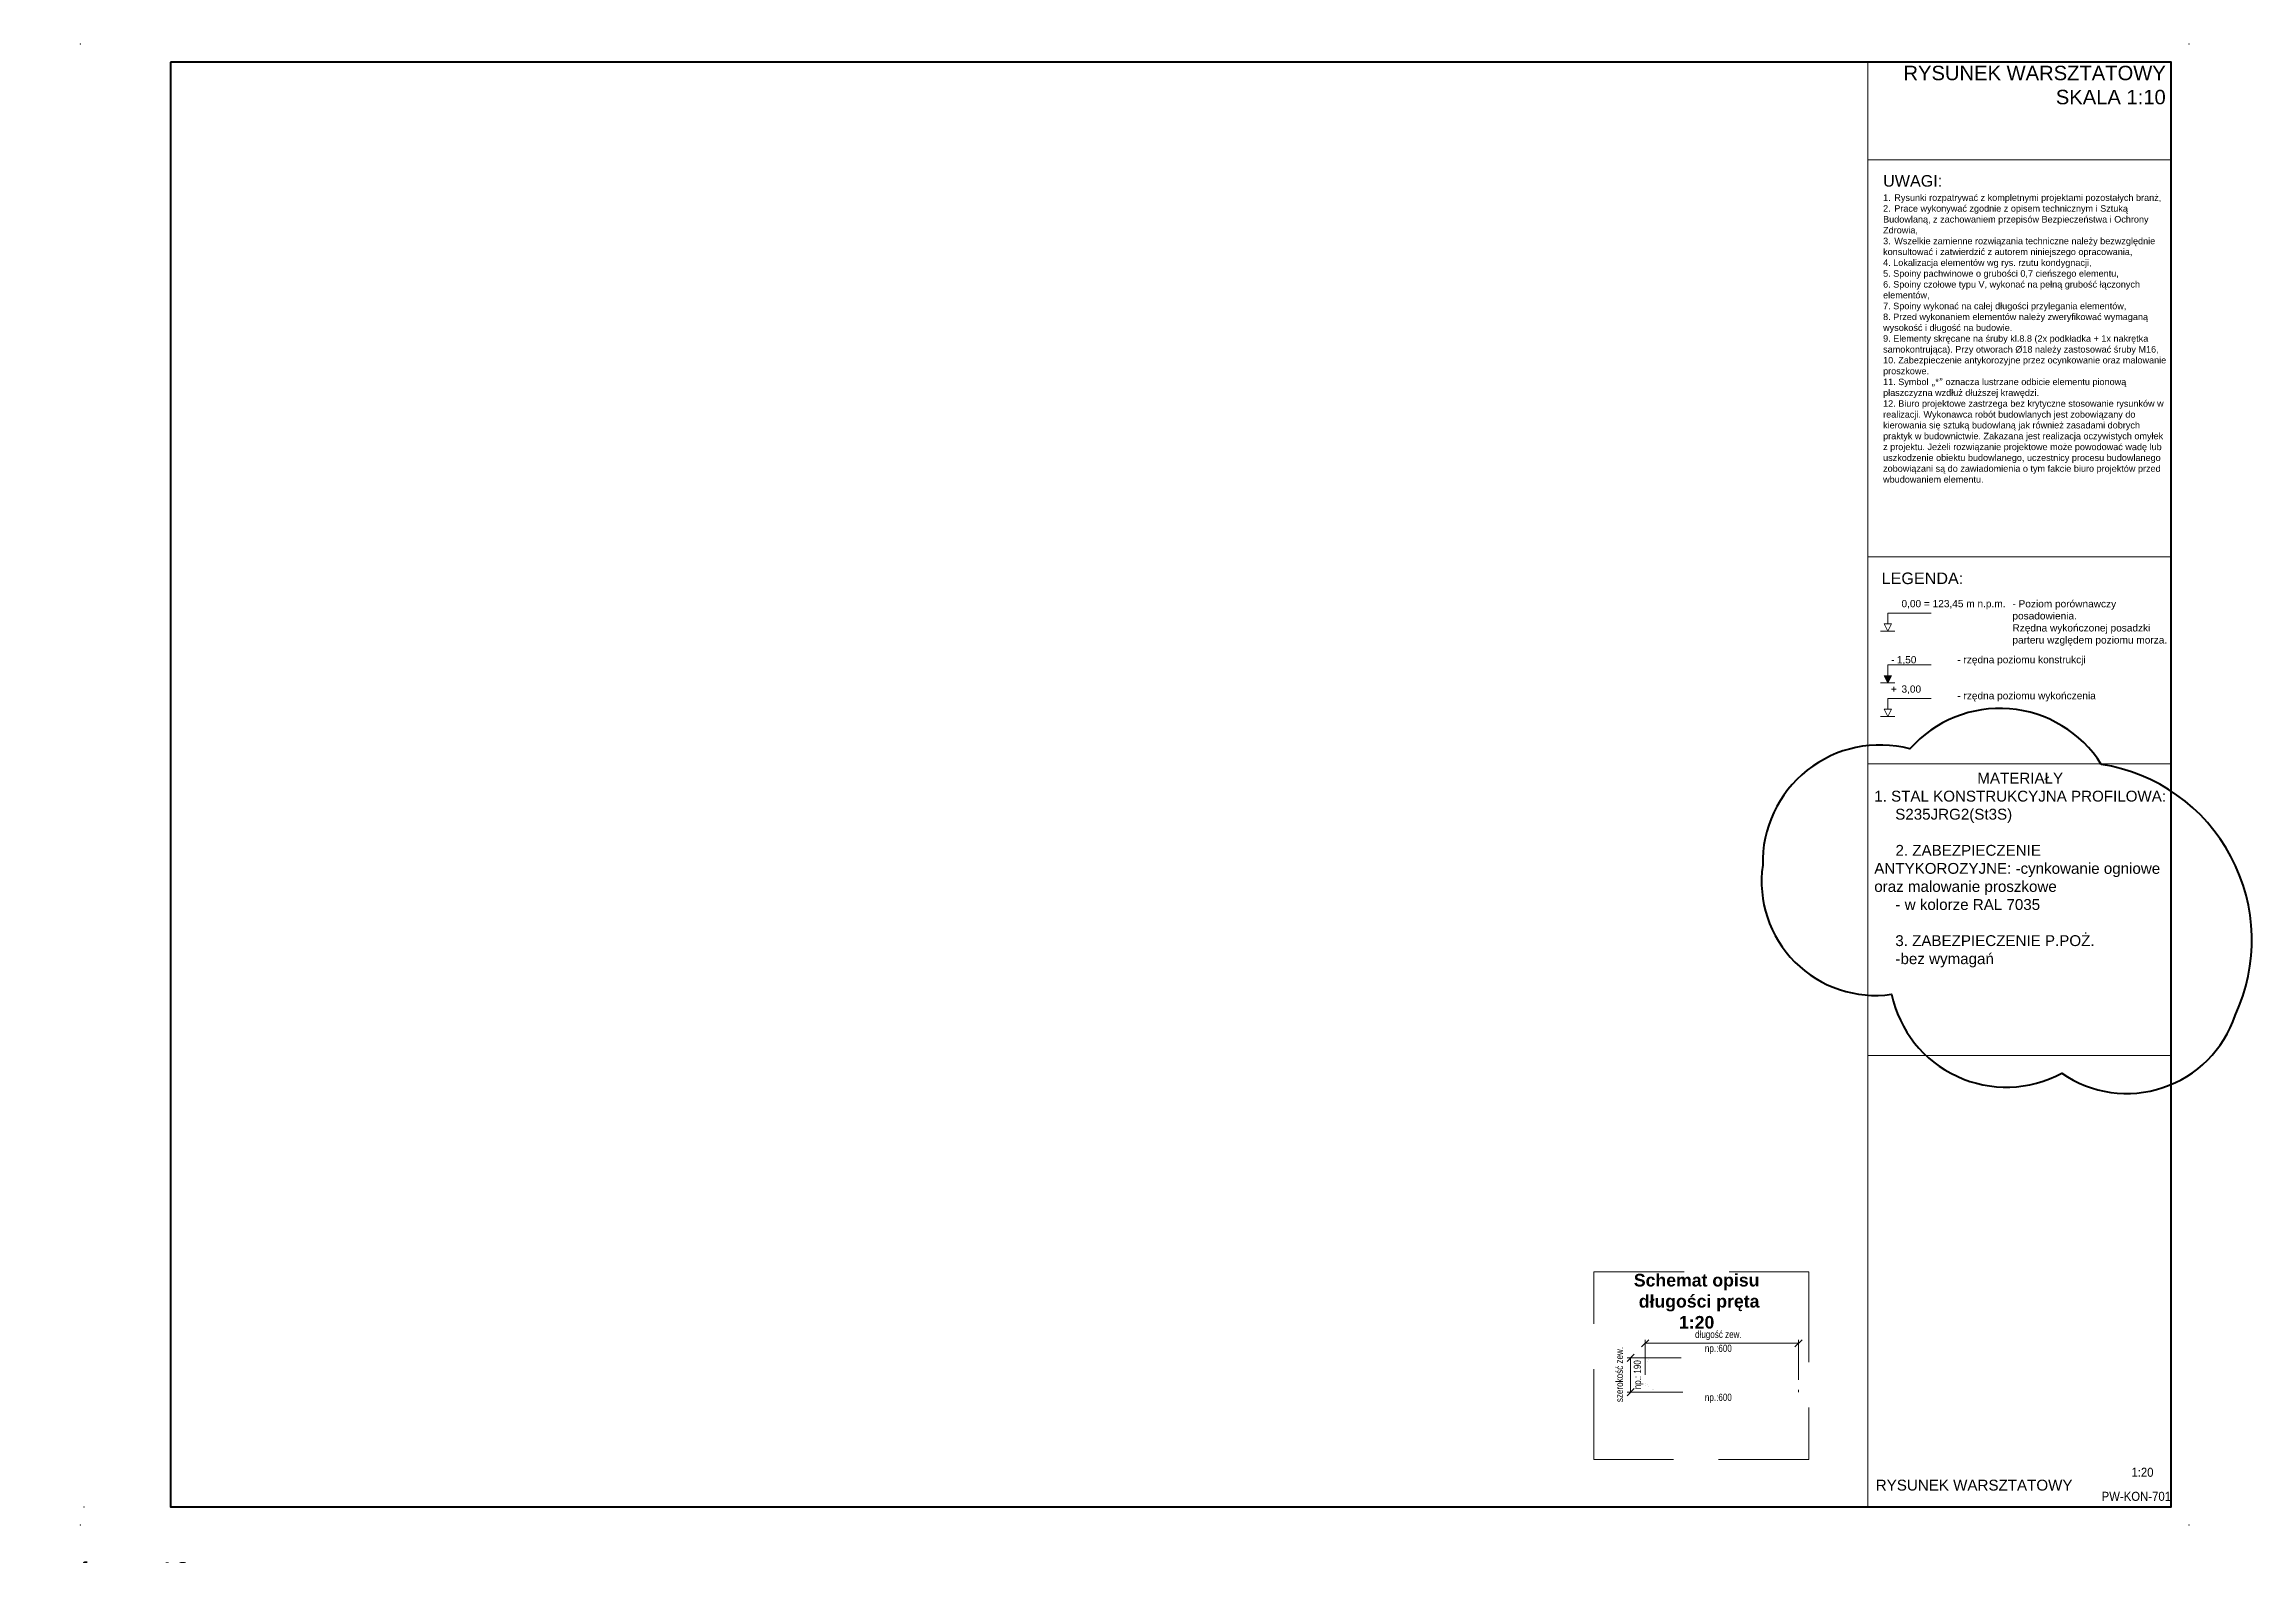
# Model space of a CAD drawing. Header units: millimetres. Extents: x -21220 to 1756793, y -806857 to 86733.
# Drawn here: x 81828 to 87942, y -49689 to -45504 of the extents above; entities that cross this region are included whole.
import ezdxf
from ezdxf.enums import TextEntityAlignment as Align

# ---------------------------------------------------------------- set-up
doc = ezdxf.new("R2010")
doc.units = ezdxf.units.MM
doc.header["$LTSCALE"] = 10
doc.linetypes.add('DASHED', pattern=[0.75, 0.5, -0.25])
doc.layers.get('Defpoints').update_dxf_attribs({"color": 2, "lineweight": 50})
for name, color, linetype, lineweight in [('e-cad_opisy', 2, 'Continuous', 18), ('G-Bloki', 221, 'Continuous', 5), ('G-Cienka', 4, 'Continuous', 9), ('G-Elementy konstrukcyjne', 1, 'Continuous', 40), ('G-Opisy', 2, 'Continuous', 18), ('G-Przerywana', 8, 'DASHED', 15), ('G-Ramka', 5, 'Continuous', 40), ('G-Tabelka', 7, 'Continuous', 5)]:
    doc.layers.add(name, color=color, linetype=linetype, lineweight=lineweight)
doc.styles.add('Arial-GG', font='arial.ttf')
doc.styles.add('DB-1.0', font='arial.ttf')
doc.styles.add('e-cad_1', font='arial.ttf')
doc.styles.get("Standard").update_dxf_attribs({"font": 'arial.ttf'})
doc.dimstyles.new('S-1 do 10-GG', dxfattribs={"dimscale": 10, "dimtxt": 2.2, "dimasz": 2, "dimexe": 1, "dimexo": 2, "dimgap": 0.6, "dimtad": 1, "dimdec": 0, "dimrnd": 1, "dimtxsty": 'Arial-GG', "dimcen": 0, "dimclrd": 256, "dimclre": 256, "dimclrt": 7, "dimadec": 0, "dimazin": 0, "dimtfac": 1, "dimtdec": 0, "dimtix": 1, "dimtmove": 0, "dimatfit": 2, "dimfxl": 1, "dimlwd": 5, "dimlwe": 5, "dimarcsym": 0})

# ---------------------------------------------------------------- blocks, each defined once
blk = doc.blocks.new('*D47')
at = {"layer": 'Defpoints', "color": 0, "ltscale": 2, "transparency": 16777216}
for p in [(-10, 174.94), (584, 0), (584, -53.62)]:
    blk.add_point(p, dxfattribs=at)
at = {"layer": 'Defpoints', "color": 7, "ltscale": 2, "transparency": 16777216, "insert": (135.84, -27.77), "char_height": 33, "attachment_point": 5, "style": 'Arial-GG'}
blk.add_mtext('420 x 594', dxfattribs=at)
blk = doc.blocks.new('*U29')
at = {"layer": 'G-Opisy'}
for p, q in [((-100, 0), (100, 0)), ((-50, 100), (50, 100)), ((0, 250), (600, 250))]:
    blk.add_line(p, q, dxfattribs=at)
at = {"layer": 'G-Opisy', "ltscale": 0.04}
for points in [[(-50, 100), (0, 0), (50, 100)], [(0, 100), (0, 200), (0, 250)]]:
    blk.add_lwpolyline(points, dxfattribs=at)
at = {"layer": 'G-Opisy', "ltscale": 2, "style": 'Arial-GG'}
blk.add_attdef('ZNAK', text='', height=100, dxfattribs=at).set_placement((125, 300), align=Align.BOTTOM_RIGHT)
blk.add_attdef('RZEDNA', text='', height=100, dxfattribs=at).set_placement((190, 300), align=Align.BOTTOM_LEFT)
blk.add_attdef('POLOZENIE', text='', height=100, dxfattribs=at).set_placement((16, 237), align=Align.TOP_LEFT)
blk = doc.blocks.new('*U27')
at = {"layer": 'G-Opisy'}
blk.add_hatch(color=256, dxfattribs=at).paths.add_polyline_path([(-50, 100), (0, 0), (50, 100), (0, 100)])
for p, q in [((-100, 0), (100, 0)), ((-50, 100), (50, 100)), ((0, 250), (600, 250))]:
    blk.add_line(p, q, dxfattribs=at)
at = {"layer": 'G-Opisy', "ltscale": 0.04}
for points in [[(-50, 100), (0, 0), (50, 100)], [(0, 100), (0, 200), (0, 250)]]:
    blk.add_lwpolyline(points, dxfattribs=at)
at = {"layer": 'G-Opisy', "ltscale": 2, "style": 'Arial-GG'}
for tag, p in [('ZNAK', (48, 322)), ('RZEDNA', (125, 322))]:
    blk.add_attdef(tag, text='', height=100, dxfattribs=at).set_placement(p, align=Align.MIDDLE_LEFT)
blk.add_attdef('POLOZENIE', text='', height=100, dxfattribs=at).set_placement((300, 189), align=Align.MIDDLE_CENTER)
blk = doc.blocks.new('*U45')
blk.add_point((1, 5))
at = {"ltscale": 0.8}
blk.add_point((579, 5), dxfattribs=at)
at = {"layer": 'G-Ramka', "color": 5}
blk.add_lwpolyline([(25, 405), (25, 5), (579, 5), (579, 405)], close=True, dxfattribs=at)
at = {"layer": 'G-Tabelka'}
for p in [(0, 410), (584, 410), (0, 0), (584, 0)]:
    blk.add_point(p, dxfattribs=at)
at = {"layer": 'G-Ramka', "color": 2, "insert": (0, -10.31), "char_height": 5, "width": 104.2438, "attachment_point": 1, "style": 'DB-1.0'}
blk.add_mtext('{\\C7;format A2:}', dxfattribs=at)
at = {"layer": 'Defpoints', "ltscale": 2}
dim = blk.add_linear_dim(base=(584, -53.62), p1=(-10, 174.94), p2=(584, 0), dimstyle='S-1 do 10-GG', override={"dimscale": 15, "dimpost": '420 x <>', "dimse1": 1, "dimse2": 1, "dimsd1": 1, "dimsd2": 1}, dxfattribs=at)
dim.commit()
dim.dimension.update_dxf_attribs({"geometry": '*D47', "text_midpoint": (135.84, -53.62), "dimtype": 160})

msp = doc.modelspace()

# ---------------------------------------------------------------- linework, layer by layer
at = {"layer": 'Defpoints'}
msp.add_lwpolyline([(87525, -47498.08, 0.5), (86994.93, -47455.16, 0.5), (86587.26, -47777.57, 0.5), (86944.3, -48134.62, 0.5), (87415.92, -48353.11, 0.5), (87895.54, -48193.24, 0.5)], format="xyb", close=True, dxfattribs=at)
at = {"layer": 'G-Cienka', "ltscale": 2}
for p, q in [((86878.19, -48303.95), (86878.19, -45553.91)), ((86878.19, -46923.29), (87718.19, -46923.29)), ((86878.19, -47496.64), (87718.19, -47496.64)), ((86251.61, -49111), (86271.61, -49091)), ((86261.61, -49188.5), (86261.61, -49091)), ((86676.61, -49111), (86696.61, -49091)), ((86686.61, -49201.9), (86686.61, -49091)), ((86211.61, -49151), (86231.61, -49131)), ((86361.68, -49141), (86211.61, -49141)), ((86221.61, -49141), (86221.61, -49236.19)), ((86261.61, -49101), (86686.61, -49101)), ((86211.61, -49246.19), (86231.61, -49226.19)), ((86366.58, -49236.19), (86211.61, -49236.19)), ((86686.61, -49236), (86686.61, -49230))]:
    msp.add_line(p, q, dxfattribs=at)
for points in [[(86878.19, -45553.91), (87718.19, -45553.91), (87718.19, -45823.91), (86878.19, -45823.91)], [(86878.19, -49553.91), (87718.19, -49553.91), (87718.19, -48303.95), (86878.19, -48303.95)]]:
    msp.add_lwpolyline(points, close=True, dxfattribs=at)
at = {"layer": 'G-Cienka', "ltscale": 2, "const_width": 0.1}
for points in [[(86686.61, -49236), (86288.61, -49236, -0.414214), (86261.61, -49209), (86261.61, -49168, -0.4142131), (86288.61, -49141), (86686.61, -49141)], [(86686.61, -49230), (86288.61, -49230, -0.414214), (86267.61, -49209), (86267.61, -49168, -0.4142131), (86288.61, -49147), (86686.61, -49147)]]:
    msp.add_lwpolyline(points, format="xyb", dxfattribs=at)
at = {"layer": 'G-Przerywana', "ltscale": 50}
msp.add_lwpolyline([(86119.69, -48903.35), (86715.3, -48903.35), (86715.3, -49422.43), (86119.69, -49422.43)], close=True, dxfattribs=at)

# ---------------------------------------------------------------- block references
at = {"layer": 'G-Bloki', "ltscale": 0.8, "xscale": 10, "yscale": 10, "zscale": 10}
msp.add_blockref('*U45', (81928.19, -49603.91), dxfattribs=at)
at = {"layer": 'G-Bloki', "ltscale": 2}
ref = msp.add_blockref('*U29', (86933.7, -47128.99), dxfattribs=dict(at, xscale=0.2, yscale=0.2, zscale=0.2))
ref.add_attrib('RZEDNA', '0,00 = 123,45 m n.p.m.', dxfattribs={"layer": 'G-Opisy', "ltscale": 2, "height": 20, "style": 'Arial-GG'}).set_placement((86971.7, -47068.99), align=Align.BOTTOM_LEFT)
ref = msp.add_blockref('*U27', (86933.7, -47272.64), dxfattribs=dict(at, xscale=0.2, yscale=0.2, zscale=0.2))
ref.add_attrib('ZNAK', '-', dxfattribs={"layer": 'G-Opisy', "ltscale": 2, "height": 20, "style": 'Arial-GG'}).set_placement((86943.31, -47208.28), align=Align.MIDDLE_LEFT)
ref.add_attrib('RZEDNA', '1,50', dxfattribs={"layer": 'G-Opisy', "ltscale": 2, "height": 20, "style": 'Arial-GG'}).set_placement((86958.65, -47208.28), align=Align.MIDDLE_LEFT)
ref = msp.add_blockref('*U29', (86933.7, -47365.52), dxfattribs=dict(at, xscale=0.2, yscale=0.2, zscale=0.2))
ref.add_attrib('ZNAK', '+', dxfattribs={"layer": 'G-Opisy', "ltscale": 2, "height": 20, "style": 'Arial-GG'}).set_placement((86958.7, -47305.52), align=Align.BOTTOM_RIGHT)
ref.add_attrib('RZEDNA', '3,00', dxfattribs={"layer": 'G-Opisy', "ltscale": 2, "height": 20, "style": 'Arial-GG'}).set_placement((86971.7, -47305.52), align=Align.BOTTOM_LEFT)

# ---------------------------------------------------------------- texts
at = {"layer": 'e-cad_opisy', "ltscale": 0.8, "style": 'e-cad_1', "width": 0.8}
for s, rotation, p in [('długość zew.', 359.999903, (86464.55, -49076.24)), ('szerokość zew.', 89.999903, (86190.44, -49187.49)), ('np.: 190', 89.999903, (86240.31, -49188)), ('np.:600', 359.999903, (86464.55, -49114.83)), ('np.:600', 359.999903, (86464.55, -49250.52))]:
    msp.add_text(s, height=20, rotation=rotation, dxfattribs=at).set_placement(p, align=Align.MIDDLE_CENTER)
at = {"layer": 'G-Elementy konstrukcyjne', "insert": (87703.51, -45563.69), "char_height": 40, "width": 5704.2878, "attachment_point": 3, "style": 'Arial-GG'}
msp.add_mtext('\\pxsm1,qr;{\\C1;RYSUNEK WARSZTATOWY\\PSKALA 1:10}', dxfattribs=at)
at = {"layer": 'G-Opisy', "color": 2, "style": 'Arial-GG'}
for s, insert, char_height, width, attachment_point in [('{\\H0.80000x;UWAGI:}\\P{\\H0.45000x;1.}{\\H0.45000x;\\W1.44300x; }{\\H0.45000x;Rysunki rozpatrywać z kompletnymi projektami pozostałych branż,}\\P{\\H0.45000x;2.}{\\H0.45000x;\\W1.42800x; }{\\H0.45000x;Prace wykonywać zgodnie z opisem technicznym i Sztuką }{\\H0.45000x;Budowlaną, z zachowaniem przepisów Bezpieczeństwa i Ochrony }{\\H0.45000x;Zdrowia,}\\P{\\H0.45000x;3.}{\\H0.45000x;\\W1.43800x; }{\\H0.45000x;Wszelkie zamienne rozwiązania techniczne należy bezwzględnie }{\\H0.45000x;konsultować i zatwierdzić z autorem niniejszego opracowania, }\\P{\\H0.45000x;4. Lokalizacja elementów wg rys. rzutu kondygnacji,}\\P{\\H0.45000x;5.}{\\fArial|b1|i0|c238|p34;\\H0.45000x; }{\\fArial|b0|i0|c238|p34;\\H0.45000x;Spoiny pachwinowe o grubości 0,7 cieńszego elementu,}\\P{\\fArial|b0|i0|c238|p34;\\H0.45000x;6. Spoiny czołowe typu V, wykonać na pełną grubość łączonych }{\\fArial|b0|i0|c238|p34;\\H0.45000x;elementów,}\\P{\\fArial|b0|i0|c238|p34;\\H0.45000x;7. Spoiny wykonać na całej długości przylegania elementów,}\\P{\\fArial|b0|i0|c238|p34;\\H0.45000x;8. Przed wykonaniem elementów należy zweryfikować wymaganą }{\\fArial|b0|i0|c238|p34;\\H0.45000x;wysokość i długość na budowie.}\\P{\\fArial|b0|i0|c238|p34;\\H0.45000x;9. Elementy skręcane na śruby kl.8.8 (2x podkładka + 1x nakrętka }{\\fArial|b0|i0|c238|p34;\\H0.45000x;samokontrująca). Przy otworach Ø18 należy zastosować śruby M16,}\\P{\\fArial|b0|i0|c238|p34;\\H0.45000x;10. Zabezpieczenie antykorozyjne przez ocynkowanie oraz malowanie }{\\fArial|b0|i0|c238|p34;\\H0.45000x;proszkowe.}\\P{\\fArial|b0|i0|c238|p34;\\H0.45000x;11. Symbol }{\\fCalibri|b0|i0|c238|p34;\\H0.45000x;„}{\\fArial|b0|i0|c238|p34;\\H0.45000x;*}{\\fCalibri|b0|i0|c238|p34;\\H0.45000x;”}{\\fArial|b0|i0|c238|p34;\\H0.45000x; oznacza lustrzane odbicie elementu pionową }{\\fArial|b0|i0|c238|p34;\\H0.45000x;płaszczyzna wzdłuż dłuższej krawędzi.}\\P{\\fArial|b0|i0|c238|p34;\\H0.45000x;12. Biuro projektowe zastrzega bez krytyczne stosowanie rysunków w }{\\fArial|b0|i0|c238|p34;\\H0.45000x;realizacji. Wykonawca robót budowlanych jest zobowiązany do }{\\fArial|b0|i0|c238|p34;\\H0.45000x;kierowania się sztuką budowlaną jak również zasadami dobrych }{\\fArial|b0|i0|c238|p34;\\H0.45000x;praktyk w budownictwie. Zakazana jest realizacja oczywistych omyłek }{\\fArial|b0|i0|c238|p34;\\H0.45000x;z projektu. Jeżeli rozwiązanie projektowe może powodować wadę lub }{\\fArial|b0|i0|c238|p34;\\H0.45000x;uszkodzenie obiektu budowlanego, uczestnicy procesu budowlanego }{\\fArial|b0|i0|c238|p34;\\H0.45000x;zobowiązani są do zawiadomienia o tym fakcie biuro projektów przed }{\\fArial|b0|i0|c238|p34;\\H0.45000x;wbudowaniem elementu.}', (86920.76, -45866.47), 40, 784.8522, 1), ('{\\H0.8x;LEGENDA:}', (86916.71, -46966.83), 40, 784.8522, 1), ('- Poziom porównawczy posadowienia.\\PRzędna wykończonej posadzki parteru względem poziomu morza.', (87278.88, -47043.42), 20, 431.8282, 1), ('- rzędna poziomu konstrukcji', (87126.26, -47224.07), 20, 601.7851, 7), ('- rzędna poziomu wykończenia', (87126.26, -47323.95), 20, 601.7851, 7)]:
    msp.add_mtext(s, dxfattribs=dict(at, insert=insert, char_height=char_height, width=width, attachment_point=attachment_point))
at = {"layer": 'G-Opisy', "char_height": 30, "style": 'Arial-GG'}
for s, insert, width, attachment_point in [('{\\fArial|b0|i0|c0|p34;\\W8.17105;   }MATERIAŁY\\P1. STAL KONSTRUKCYJNA PROFILOWA:\\P{\\fArial|b0|i0|c0|p34;\\W4.99121; }S235JRG2(St3S)  \\P{\\fArial|b0|i0|c0|p34;\\W5.15290; }\\P{\\fArial|b0|i0|c0|p34;\\W5.04745; }2. ZABEZPIECZENIE {\\fArial|b0|i0|c0|p34;\\W5.04745; }ANTYKOROZYJNE: -cynkowanie ogniowe {\\fArial|b0|i0|c0|p34;\\W5.04745; }oraz malowanie proszkowe\\P{\\fArial|b0|i0|c0|p34;\\W5.03866; }- w kolorze RAL 7035\\P{\\fArial|b0|i0|c0|p34;\\W5.15290; }\\P{\\fArial|b0|i0|c0|p34;\\W5.00176; }3. ZABEZPIECZENIE P.POŻ.\\P{\\fArial|b0|i0|c0|p34;\\W5.03866; }-bez wymagań', (86896.3, -47521.02), 811.1865, 1), ('{\\C1;RYSUNEK WARSZTATOWY}', (87172.88, -49493.91), 590.6242, 5)]:
    msp.add_mtext(s, dxfattribs=dict(at, insert=insert, width=width, attachment_point=attachment_point))
at = {"layer": 'G-Opisy', "color": 2, "insert": (86404.4, -48984.77), "char_height": 35, "width": 621.7992, "attachment_point": 5}
msp.add_mtext('{\\fArial|b1|i0|c238|p34;Schemat opisu\\P długości pręta\\P1:20}', dxfattribs=at)
at = {"layer": 'G-Opisy', "char_height": 25, "attachment_point": 7, "style": 'Arial-GG'}
for s, insert in [('{\\W0.9;\\C1;1:20}', (87608.4, -49470.92)), ('{\\W0.9;\\C1;PW-KON-701}', (87525.95, -49537.56))]:
    msp.add_mtext(s, dxfattribs=dict(at, insert=insert))

doc.saveas('drawing.dxf')
